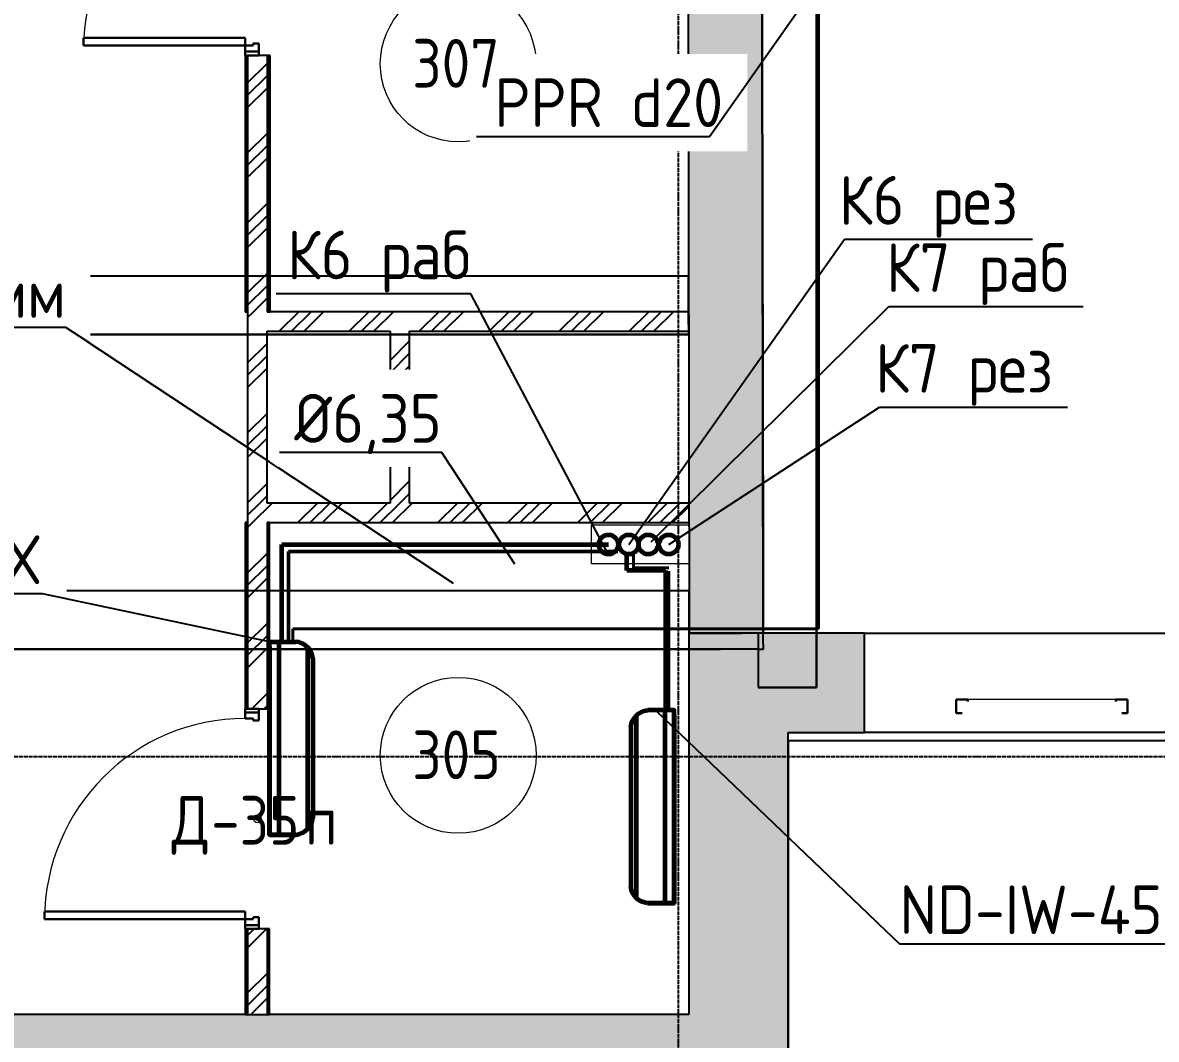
# Model space of a CAD drawing. Header units: millimetres. Extents: x -129048 to 476301, y -5853 to 215316.
# Drawn here: x 220322 to 226140, y 805 to 6021 of the extents above; entities that cross this region are included whole.
import ezdxf
from ezdxf import colors
from ezdxf.entities.mleader import LeaderData, LeaderLine
from ezdxf.math import Vec2, Vec3

# ---------------------------------------------------------------- set-up
doc = ezdxf.new("R2010")
doc.units = ezdxf.units.MM
for name, pattern in [('ADSK_Линия сетки', [25, 20, -2.5, 0, -2.5]), ('ADSK_Сверху', [4.5, 3, -1.5]), ('ADSK_Снесено', [4.5, 3, -1.5])]:
    doc.linetypes.add(name, pattern=pattern)
for name, color, linetype, lineweight in [('0_АР', 8, 'Continuous', 20), ('GAZLAITER', 1, 'Continuous', 40), ('Двери', 251, 'Continuous', 18), ('Дренаж', 36, 'Continuous', 40), ('Каркас', 7, 'Continuous', 18), ('Кондеи', 6, 'Continuous', 60), ('Марки дверей', 7, 'Continuous', 20), ('Марки помещений', 7, 'Continuous', 20), ('Окна', 251, 'Continuous', 18)]:
    doc.layers.add(name, color=color, linetype=linetype, lineweight=lineweight)
for name, color, linetype, lineweight, true_color in [('_ Окна', 5, 'Continuous', 30, 0x0000ff), ('Стены внутренние', 5, 'Continuous', 18, 0x0000ff), ('Стены наружные', 1, 'ADSK_Снесено', 18, 0xff0000), ('Стены штриховка', 5, 'Continuous', 18, 0x0000ff)]:
    doc.layers.add(name, color=color, linetype=linetype, lineweight=lineweight, true_color=true_color)
doc.styles.add('GOST Common_2', font='GOST Common_0.ttf', dxfattribs={"width": 0.9, "height": 250})
doc.styles.add('PIK', font='isocpeur.ttf', dxfattribs={"width": 0.9, "height": 250})
pattern_1 = [(45, (215977.25, 150), (-179.605, 179.605), []), (45, (216040.75, 150), (0, 359.21), []), (45, (215913.75, 150), (0, 359.21), [])]

# ---------------------------------------------------------------- blocks, each defined once
blk = doc.blocks.new('Витраж-тент со смещением вовне - 60мм 30 сдвиг-1466942-03 План 3-го этажа')
at = {"layer": '_ Окна', "color": 161, "linetype": 'ADSK_Сверху', "true_color": 0xaaaaff}
for p, q in [((-440, 25), (-440, -45)), ((-440, 25), (-410, 25)), ((-440, -45), (-440, 25)), ((440, 25), (410, 25)), ((440, -45), (440, 25)), ((440, -45), (440, 25)), ((-380, -45), (-440, -45)), ((-380, -35), (-380, -45)), ((380, -35), (380, -45)), ((380, -45), (440, -45))]:
    blk.add_line(p, q, dxfattribs=at)
at = {"layer": 'Окна', "color": 161, "linetype": 'ADSK_Сверху', "true_color": 0xaaaaff}
blk.add_line((-380, -45), (380, -45), dxfattribs=at)
blk = doc.blocks.new('AC_Дверь_Однопольная - Д-27п 930х2200h-1983248-03 План 3-го этажа')
at = {"layer": 'Двери', "lineweight": 30}
for p, q in [((-415, 893.5), (-375, 893.5)), ((-415, 63.5), (-415, 893.5)), ((-375, 893.5), (-375, 63.5)), ((-465, 63.5), (-445, 63.5)), ((-465, -6.5), (-465, 63.5)), ((-445, 63.5), (-415, 63.5)), ((-445, -6.5), (-445, 63.5)), ((-445, 63.5), (-445, -6.5)), ((-375, 63.5), (-415, 63.5)), ((-415, 63.5), (-415, 23.5)), ((415, 63.5), (445, 63.5)), ((415, 23.5), (415, 63.5)), ((445, 63.5), (445, -6.5)), ((445, 63.5), (465, 63.5)), ((445, -6.5), (445, 63.5)), ((465, 63.5), (465, -6.5)), ((-415, 23.5), (-405, 23.5)), ((-405, 23.5), (-405, -6.5)), ((405, 23.5), (415, 23.5)), ((405, -6.5), (405, 23.5)), ((-445, -6.5), (-465, -6.5)), ((-405, -6.5), (-445, -6.5)), ((445, -6.5), (405, -6.5)), ((465, -6.5), (445, -6.5))]:
    blk.add_line(p, q, dxfattribs=at)
at = {"layer": 'Двери'}
blk.add_arc((-415, 63.5), 830, 0, 90, dxfattribs=at)
blk = doc.blocks.new('AC_Дверь_Однопольная - Д-35п 1130х2200h-1983217-03 План 3-го этажа')
at = {"layer": 'Двери', "lineweight": 30}
for p, q in [((-515, 1092), (-475, 1092)), ((-515, 62), (-515, 1092)), ((-475, 1092), (-475, 62)), ((-565, 62), (-545, 62)), ((-565, -8), (-565, 62)), ((-545, 62), (-515, 62)), ((-545, -8), (-545, 62)), ((-545, 62), (-545, -8)), ((-475, 62), (-515, 62)), ((-515, 62), (-515, 22)), ((515, 62), (545, 62)), ((515, 22), (515, 62)), ((545, 62), (545, -8)), ((545, 62), (565, 62)), ((545, -8), (545, 62)), ((565, 62), (565, -8)), ((-515, 22), (-505, 22)), ((-505, 22), (-505, -8)), ((505, 22), (515, 22)), ((505, -8), (505, 22)), ((-545, -8), (-565, -8)), ((-505, -8), (-545, -8)), ((545, -8), (505, -8)), ((565, -8), (545, -8))]:
    blk.add_line(p, q, dxfattribs=at)
at = {"layer": 'Двери'}
blk.add_arc((-515, 62), 1030, 0, 90, dxfattribs=at)
blk = doc.blocks.new('ADSK_Марка_Помещение_ОдноЗначение - Номер-247393-03 План 3-го этажа')
at = {"layer": 'Марки помещений'}
blk.add_circle((0, 0), 4, dxfattribs=at)
blk = doc.blocks.new('ADSK_Марка_Дверь - Типоразмер_ADSK_Марка-58376-03 План 3-го этажа')
at = {"layer": 'Марки дверей', "lineweight": 9}
blk.add_circle((0, 0), 0.2, dxfattribs=at)
blk = doc.blocks.new('Наружний 45+')
for p, q in [((18255.9, 8700.3), (17289.9, 8700.3)), ((17289.9, 8700.3), (17289.9, 8563.2)), ((17289.9, 8700.3), (18279.9, 8699.5)), ((18279.9, 8651.7), (17289.9, 8651.7)), ((18252.3, 8504.7), (17317.6, 8504.7))]:
    blk.add_line(p, q)
for points in [[(17289.9, 8563.2), (17289.9, 8700.3), (18279.9, 8700.3), (18279.9, 8563.2)], [(18193.9, 8477), (17376, 8477)]]:
    blk.add_lwpolyline(points)
for centre, start, end in [((17385.7, 8572.7), 185.64924, 264.24405), ((18184.2, 8572.7), 275.75595, 354.35076)]:
    blk.add_arc(centre, 96.2, start, end)

msp = doc.modelspace()

# ---------------------------------------------------------------- hatches: boundary and pattern name
at = {"layer": 'Стены внутренние', "lineweight": 25, "true_color": 0x636466}
msp.add_hatch(color=251, dxfattribs=at).paths.add_polyline_path([(223742.758, 2889.132), (224122.757, 2889.877), (224110.278, 9251.264), (223730.275, 9252.269), (223742.688, 2924.778)])
h = msp.add_hatch(dxfattribs=at)
h.set_pattern_fill('FP_1', color=251, style=0, pattern_type=2)
h.set_pattern_definition(pattern_1)
h.paths.add_polyline_path([(221476.13, 4537.845), (221576.13, 4537.845), (221576.13, 5853.396), (221476.13, 5853.396), (221476.13, 4817.935)])
h.paths.add_polyline_path([(221534.13, 6783.396), (221576.13, 6783.396), (221576.13, 7106.872), (221476.13, 7106.872), (221476.13, 6783.396)])
h = msp.add_hatch(dxfattribs=at)
h.set_pattern_fill('FP_1', color=251, style=0, pattern_type=2)
h.set_pattern_definition(pattern_1)
h.paths.add_polyline_path([(221576.13, 3555.788), (221576.13, 4537.845), (221476.13, 4537.845), (221476.13, 3555.788)])
h = msp.add_hatch(dxfattribs=at)
h.set_pattern_fill('FP_1', color=251, style=0, pattern_type=2)
h.set_pattern_definition(pattern_1)
h.paths.add_polyline_path([(223739.72, 4437.845), (223739.524, 4537.845), (221576.13, 4537.845), (221576.13, 4437.845), (223739.524, 4437.845)])
h = msp.add_hatch(dxfattribs=at)
h.set_pattern_fill('FP_1', color=251, style=0, pattern_type=2)
h.set_pattern_definition(pattern_1)
h.paths.add_polyline_path([(222307.13, 3555.788), (222307.13, 4437.845), (222207.13, 4437.845), (222207.13, 3555.788)])
h = msp.add_hatch(dxfattribs=at)
h.set_pattern_fill('FP_1', color=251, style=0, pattern_type=2)
h.set_pattern_definition(pattern_1)
h.paths.add_polyline_path([(223741.646, 3455.788), (223741.45, 3555.788), (221476.13, 3555.788), (221476.13, 3455.788), (223730.275, 3455.788)])
h = msp.add_hatch(dxfattribs=at)
h.set_pattern_fill('FP_1', color=251, style=0, pattern_type=2)
h.set_pattern_definition(pattern_1)
h.paths.add_polyline_path([(221476.13, 932.021), (221576.13, 932.021), (221576.13, 1371.396), (221476.13, 1371.396)])
h.paths.add_polyline_path([(221576.13, 2501.396), (221576.13, 3455.788), (221476.13, 3455.788), (221476.13, 2501.396), (221534.13, 2501.396)])
at = {"layer": 'Стены наружные', "linetype": 'Continuous', "lineweight": 25, "true_color": 0x636466}
for points in [[(223920.979, 932.021), (224250.252, 932.021), (224250.252, 2889.504), (223740.252, 2889.132), (223740.252, 932.021)], [(223919.955, 422.021), (224250.252, 422.021), (224250.252, 932.021), (216748.048, 932.021), (216748.048, 422.021), (222894.811, 422.021)]]:
    msp.add_hatch(color=251, dxfattribs=at).paths.add_polyline_path(points)
h = msp.add_hatch(color=251, dxfattribs=at)
h.paths.add_polyline_path([(257441.354, 2379.504), (258524.186, 2379.504), (258524.186, 2889.504), (257441.354, 2889.504), (257441.354, 2682.856)])
h.paths.add_polyline_path([(255595.006, 2379.504), (255621.354, 2379.504), (255621.354, 2889.504), (254574.415, 2889.504), (254574.415, 2379.504)])
h.paths.add_polyline_path([(251855.087, 2379.504), (252754.415, 2379.504), (252754.415, 2889.504), (251855.087, 2889.504), (251855.087, 2682.856)])
h.paths.add_polyline_path([(249742.994, 2379.504), (250035.087, 2379.504), (250035.087, 2889.504), (249034.49, 2889.504), (249034.49, 2379.504)])
h.paths.add_polyline_path([(246252.093, 2379.504), (247214.49, 2379.504), (247214.49, 2889.504), (246184.438, 2889.504), (246184.438, 2379.504)])
h.paths.add_polyline_path([(243916.365, 2379.504), (244364.438, 2379.504), (244364.438, 2889.504), (243340.297, 2889.504), (243340.297, 2379.504)])
h.paths.add_polyline_path([(241520.297, 2379.504), (241520.297, 2889.504), (240560.307, 2889.504), (240560.307, 2379.504)])
h.paths.add_polyline_path([(238740.307, 2379.504), (238740.307, 2889.504), (237732.029, 2889.504), (237732.029, 2379.504)])
h.paths.add_polyline_path([(235912.029, 2379.504), (235912.029, 2889.504), (234918.253, 2889.504), (234918.253, 2379.504)])
h.paths.add_polyline_path([(233098.253, 2379.504), (233098.253, 2889.504), (232081.468, 2889.504), (232081.468, 2379.504), (232585.339, 2379.504)])
h.paths.add_polyline_path([(230261.468, 2379.504), (230261.468, 2889.504), (229268.438, 2889.504), (229268.438, 2379.504), (229901.996, 2379.504)])
h.paths.add_polyline_path([(224250.252, 2379.504), (224642.534, 2379.504), (224642.534, 2889.504), (224250.252, 2889.504), (224250.252, 2657.858)])
h.paths.add_polyline_path([(227448.438, 2379.504), (227448.438, 2889.504), (226462.534, 2889.504), (226462.534, 2379.504)])

# ---------------------------------------------------------------- linework, layer by layer
at = {"linetype": 'ADSK_Линия сетки', "lineweight": 25}
for p, q in [((223687.165, -2825.794), (223687.165, 21818.801)), ((204891.03, 2256.788), (273118.973, 2256.788))]:
    msp.add_line(p, q, dxfattribs=at)
at = {"color": 251, "lineweight": 25, "true_color": 0x636466}
msp.add_lwpolyline([(262010.466, 21084.059), (262010.466, 43909.207), (272009.872, 43909.207), (272191.204, 8682.302), (265910.655, 8682.302), (265910.655, 300.232), (258014.186, 300.232), (258014.186, 2256.788), (247213.228, 2336.478), (247313.65, 2335.737), (247313.65, -2582.567), (234949.898, -2582.567), (234949.898, 2336.478), (224250.252, 2336.478), (224250.252, 422.021), (216267.753, 456.788), (216267.753, 8679.252)], dxfattribs=at)
at = {"layer": '0_АР'}
msp.add_lwpolyline([(223241.693, 3443.788), (223741.693, 3443.788), (223741.693, 3243.788), (223241.693, 3243.788)], close=True, dxfattribs=at)
at = {"layer": 'GAZLAITER', "color": 5, "lineweight": 60, "ltscale": 10}
for p, q in [((223421.76, 3209.831), (223421.76, 3294.94)), ((223621.404, 3209.831), (223421.76, 3209.831))]:
    msp.add_line(p, q, dxfattribs=at)
at = {"layer": 'GAZLAITER', "color": 1, "lineweight": 40, "ltscale": 10}
for p, q in [((223456.116, 3224.169), (223456.116, 3299.754)), ((223637.165, 3224.169), (223456.116, 3224.169))]:
    msp.add_line(p, q, dxfattribs=at)
at = {"layer": 'GAZLAITER', "color": 5, "lineweight": 60, "ltscale": 10}
for centre in [(223327.697, 3343.788), (223432.431, 3343.788), (223532.431, 3343.788), (223637.165, 3343.788)]:
    msp.add_circle(centre, 50, dxfattribs=at)
at = {"layer": 'Дренаж'}
for p, q in [((224406.082, 2910.506), (224406.082, 8522.87)), ((221708.38, 2910.506), (224406.082, 2910.506)), ((221708.38, 2910.506), (221708.38, 2844.941))]:
    msp.add_line(p, q, dxfattribs=at)
at = {"layer": 'Каркас', "color": 251, "linetype": 'ADSK_Сверху', "lineweight": 25, "true_color": 0x636466}
for p, q in [((224111.023, 8871.261), (224122.757, 2889.877)), ((224122.757, 2889.877), (224111.023, 8871.261)), ((224395.731, 2609.793), (224395.731, 8870.508)), ((224395.731, 8870.508), (224395.731, 2609.793)), ((223739.164, 4720.875), (216424.934, 4720.875)), ((223739.164, 4720.875), (216424.934, 4720.875)), ((223739.753, 4420.875), (223739.164, 4720.875)), ((223739.164, 4720.875), (223739.753, 4420.875)), ((216424.934, 4420.875), (223739.753, 4420.875)), ((223739.753, 4420.875), (216424.934, 4420.875)), ((223742.332, 3106.146), (216424.934, 3106.146)), ((223742.332, 3106.146), (216424.934, 3106.146)), ((223742.758, 2889.132), (223742.332, 3106.146)), ((223742.332, 3106.146), (223742.758, 2889.132)), ((223742.758, 2889.132), (224095.731, 2889.824)), ((223904.36, 2889.449), (223742.758, 2889.132)), ((224095.731, 2889.824), (224122.757, 2889.877)), ((224095.731, 2889.824), (224095.731, 2609.793)), ((224095.731, 2889.824), (224095.731, 2806.146)), ((224122.921, 2806.146), (224122.757, 2889.877)), ((216424.934, 2806.146), (223904.489, 2806.146)), ((224095.731, 2806.146), (216424.934, 2806.146)), ((224095.731, 2806.146), (224095.731, 2609.793)), ((224095.731, 2806.146), (224122.921, 2806.146)), ((224395.731, 2609.793), (224095.731, 2609.793)), ((224095.731, 2609.793), (224395.731, 2609.793))]:
    msp.add_line(p, q, dxfattribs=at)
at = {"layer": 'Стены внутренние', "color": 251, "lineweight": 25, "true_color": 0x636466}
for p, q in [((224122.757, 2889.877), (224111.023, 8871.261)), ((223734.546, 7074.872), (223742.758, 2889.132)), ((221464.13, 5853.396), (221464.13, 4537.845)), ((221591.13, 5853.396), (221534.13, 5853.396)), ((221591.13, 4537.845), (221591.13, 5853.396)), ((221464.13, 4537.845), (221476.13, 4537.845)), ((221476.13, 4537.845), (221476.13, 3455.788)), ((223739.524, 4537.845), (221591.13, 4537.845)), ((221576.13, 3555.788), (221576.13, 4437.845)), ((221576.13, 4437.845), (222207.13, 4437.845)), ((222207.13, 4437.845), (222207.13, 3555.788)), ((222307.13, 4437.845), (223739.72, 4437.845)), ((222307.13, 3555.788), (222307.13, 4437.845)), ((222207.13, 3555.788), (221576.13, 3555.788)), ((223741.45, 3555.788), (222307.13, 3555.788)), ((221476.13, 3455.788), (221464.13, 3455.788)), ((221464.13, 3455.788), (221464.13, 2501.396)), ((221588.13, 3455.788), (223741.646, 3455.788)), ((221588.13, 2501.396), (221588.13, 3455.788)), ((223742.758, 2889.132), (224122.757, 2889.877)), ((221534.13, 2501.396), (221588.13, 2501.396)), ((221464.13, 1371.396), (221464.13, 932.021)), ((221588.13, 1371.396), (221534.13, 1371.396)), ((221588.13, 932.021), (221588.13, 1371.396)), ((221466.13, 932.021), (221586.13, 932.021))]:
    msp.add_line(p, q, dxfattribs=at)
at = {"layer": 'Стены наружные', "color": 251, "linetype": 'Continuous', "lineweight": 25, "true_color": 0x636466}
for p, q in [((224642.534, 2889.504), (223740.252, 2889.504)), ((223740.252, 2889.504), (223740.252, 932.021)), ((224642.534, 2379.504), (224642.534, 2889.504)), ((224642.534, 2889.504), (226462.534, 2889.504)), ((224250.252, 422.021), (224250.252, 2379.504)), ((224250.252, 2379.504), (224642.534, 2379.504)), ((226462.534, 2379.504), (224642.534, 2379.504)), ((221464.13, 932.021), (216748.048, 932.021)), ((223740.252, 932.021), (221588.13, 932.021))]:
    msp.add_line(p, q, dxfattribs=at)
at = {"layer": 'Стены штриховка', "color": 251, "lineweight": 25, "true_color": 0x636466}
for p, q in [((221466.13, 5853.396), (221466.13, 4537.845)), ((221476.13, 5853.396), (221476.13, 4537.845)), ((221576.13, 5853.396), (221576.13, 4537.845)), ((221582.13, 5853.396), (221582.13, 4537.845)), ((221576.13, 4537.845), (221591.13, 4537.845)), ((221466.13, 3455.788), (221466.13, 2501.396)), ((221476.13, 3455.788), (221476.13, 2501.396)), ((221588.13, 3455.788), (221576.13, 3455.788)), ((221576.13, 3455.788), (221576.13, 2501.396)), ((221586.13, 3455.788), (221586.13, 2501.396)), ((221466.13, 1371.396), (221466.13, 932.021)), ((221476.13, 1371.396), (221476.13, 932.021)), ((221576.13, 1371.396), (221576.13, 932.021)), ((221586.13, 1371.396), (221586.13, 932.021)), ((221464.13, 932.021), (221466.13, 932.021)), ((221586.13, 932.021), (221588.13, 932.021))]:
    msp.add_line(p, q, dxfattribs=at)

# ---------------------------------------------------------------- block references
at = {"layer": '_ Окна', "color": 251, "linetype": 'ADSK_Сверху', "lineweight": 25, "true_color": 0x636466, "rotation": 180}
msp.add_blockref('Витраж-тент со смещением вовне - 60мм 30 сдвиг-1466942-03 План 3-го этажа', (225552.534, 2504.02), dxfattribs=at)
at = {"layer": 'Двери', "color": 251, "lineweight": 25, "true_color": 0x636466}
for name, p, rotation in [('AC_Дверь_Однопольная - Д-27п 930х2200h-1983248-03 План 3-го этажа', (221527.63, 6318.396), 90.0000000000001), ('AC_Дверь_Однопольная - Д-35п 1130х2200h-1983217-03 План 3-го этажа', (221526.13, 1936.396), 89.9999999999999)]:
    msp.add_blockref(name, p, dxfattribs=dict(at, rotation=rotation))
at = {"layer": 'Кондеи', "rotation": 90}
msp.add_blockref('Наружний 45+', (230288.062, -15434.997), dxfattribs=at)
at = {"layer": 'Марки дверей', "color": 251, "lineweight": 25, "true_color": 0x636466, "xscale": 99.99999999999993, "yscale": 99.99999999999993, "zscale": 99.99999999999993}
msp.add_blockref('ADSK_Марка_Дверь - Типоразмер_ADSK_Марка-58376-03 План 3-го этажа', (221526.13, 1936.396), dxfattribs=at)
at = {"layer": 'Марки помещений', "color": 251, "lineweight": 25, "true_color": 0x636466, "xscale": 99.99999999999993, "yscale": 99.99999999999993, "zscale": 99.99999999999993}
for p in [(222556.896, 5809.714), (222556.896, 2262.101)]:
    msp.add_blockref('ADSK_Марка_Помещение_ОдноЗначение - Номер-247393-03 План 3-го этажа', p, dxfattribs=at)

# ---------------------------------------------------------------- texts
at = {"layer": 'Марки дверей', "color": 251, "lineweight": 25, "true_color": 0x636466, "char_height": 250, "attachment_point": 1, "style": 'GOST Common_2'}
for s, insert, width in [('\\fGOST Common|b0|i0|c204|p34|;\\W.9;Д', (221086.301, 2053.409), 245.31637), ('-35', (221288.707, 2053.409), 584.43019), ('\\fGOST Common|b0|i0|c204|p34|;\\W.9;п', (221770.91, 2053.409), 194.81006)]:
    msp.add_mtext(s, dxfattribs=dict(at, insert=insert, width=width))
at = {"layer": 'Марки помещений', "color": 251, "lineweight": 25, "true_color": 0x636466, "char_height": 250, "width": 584.43019, "attachment_point": 1, "style": 'GOST Common_2'}
for s, insert in [('307', (222320.638, 5937.439)), ('305', (222320.638, 2389.826))]:
    msp.add_mtext(s, dxfattribs=dict(at, insert=insert))

# ---------------------------------------------------------------- leaders
at = {"layer": 'GAZLAITER', "color": 18, "lineweight": 25, "ltscale": 10, "true_color": 0x000000}
ml = msp.add_multileader_mtext('Standard', dxfattribs=at)
ml.set_content('{\\C256;\\c0;К6 рез}', color=2, style='PIK')
ml.set_leader_properties()
ml.build(insert=Vec2(0, 0))
ml.multileader.update_dxf_attribs({"text_left_attachment_type": 6, "text_right_attachment_type": 6, "dogleg_length": 0.36, "arrow_head_size": 0.18})
ctx = ml.context
ctx.base_point, ctx.char_height, ctx.arrow_head_size, ctx.landing_gap_size, ctx.plane_origin = Vec3(224539.264, 4909.771), 250, 0.18, 0.09, Vec3(222739.898, 4545.06)
ctx.left_attachment, ctx.right_attachment, ctx.text_align_type = 6, 6, 2
notes = []
notes.append((ctx, [(0, (1, 1, 0), (224538.904, 4909.771), (1, 0), 0.36, [(1, [(223432.431, 3343.788)], 0, [])])]))
ctx.mtext.insert, ctx.mtext.alignment, ctx.mtext.flow_direction = Vec3(225428.104, 5234.771), 3, 5
ml = msp.add_multileader_mtext('Standard', dxfattribs=at)
ml.set_content('{\\C256;\\c0;К7 раб}', color=2, style='PIK')
ml.set_leader_properties()
ml.build(insert=Vec2(0, 0))
ml.multileader.update_dxf_attribs({"text_left_attachment_type": 6, "text_right_attachment_type": 6, "dogleg_length": 0.36, "arrow_head_size": 0.18})
ctx = ml.context
ctx.base_point, ctx.char_height, ctx.arrow_head_size, ctx.landing_gap_size, ctx.plane_origin = Vec3(224766.941, 4564.75), 250, 0.18, 0.09, Vec3(221370.407, 2614.698)
ctx.left_attachment, ctx.right_attachment, ctx.text_align_type = 6, 6, 2
notes.append((ctx, [(0, (1, 1, 0), (224766.581, 4564.75), (1, 0), 0.36, [(1, [(223546.426, 3357.282)], 0, [])])]))
ctx.mtext.insert, ctx.mtext.width, ctx.mtext.alignment, ctx.mtext.flow_direction = Vec3(225689.701, 4889.75), 1440.91217, 3, 5
ml = msp.add_multileader_mtext('Standard', dxfattribs=at)
ml.set_content('{\\C256;\\c0;К7 рез}', color=2, style='PIK')
ml.set_leader_properties()
ml.build(insert=Vec2(0, 0))
ml.multileader.update_dxf_attribs({"text_left_attachment_type": 6, "text_right_attachment_type": 6, "dogleg_length": 0.36, "arrow_head_size": 0.18})
ctx = ml.context
ctx.base_point, ctx.char_height, ctx.arrow_head_size, ctx.landing_gap_size, ctx.plane_origin = Vec3(224719.996, 4048.137), 250, 0.18, 0.09, Vec3(222844.632, 4645.06)
ctx.left_attachment, ctx.right_attachment, ctx.text_align_type = 6, 6, 2
notes.append((ctx, [(0, (1, 1, 0), (224719.636, 4048.137), (1, 0), 0.36, [(1, [(223637.165, 3343.788)], 0, [])])]))
ctx.mtext.insert, ctx.mtext.alignment, ctx.mtext.flow_direction = Vec3(225608.836, 4373.137), 3, 5
for ctx, leaders in notes:
    for number, flags, end, landing, length, lines in leaders:
        leader = LeaderData()
        leader.index, (leader.has_last_leader_line, leader.has_dogleg_vector, leader.attachment_direction) = number, flags
        leader.last_leader_point, leader.dogleg_vector, leader.dogleg_length = Vec3(end), Vec3(landing), length
        for number, points, colour, breaks in lines:
            line = LeaderLine()
            line.index, line.vertices, line.color, line.breaks = number, Vec3.list(points), colors.encode_raw_color(colour), breaks
            leader.lines.append(line)
        ctx.leaders.append(leader)

# ---------------------------------------------------------------- next in the draw order: leaders
ml = msp.add_multileader_mtext('Standard', dxfattribs=at)
ml.set_content('PPR d20', color=(0, 0, 0), style='PIK')
ml.set_leader_properties()
ml.build(insert=Vec2(0, 0))
ml.multileader.update_dxf_attribs({"text_left_attachment_type": 6, "text_right_attachment_type": 6, "dogleg_length": 0.36, "arrow_head_size": 0.18})
ctx = ml.context
ctx.base_point, ctx.char_height, ctx.arrow_head_size, ctx.landing_gap_size, ctx.plane_origin = Vec3(222742.848, 5435.625), 250, 0.18, 0.09, Vec3(224142.514, 5138.999)
ctx.left_attachment, ctx.right_attachment = 6, 6
notes = []
notes.append((ctx, [(0, (1, 1, 0), (223845.888, 5435.625), (-1, 0), 0.36, [(0, [(224395.731, 6215.884)], 0, [])])]))
ctx.mtext.insert, ctx.mtext.flow_direction = Vec3(222742.938, 5735.625), 5
ctx.mtext.has_bg_fill, ctx.mtext.bg_color, ctx.mtext.bg_scale_factor, ctx.mtext.bg_transparency, ctx.mtext.use_window_bg_color = 1, -1027028792, 1.5, 0, 1
at = {"layer": 'Кондеи', "color": 18, "lineweight": 25, "ltscale": 10, "true_color": 0x000000}
ml = msp.add_multileader_mtext('Standard', dxfattribs=at)
ml.set_content('ND-IW-45СR-V/X', color=(0, 0, 0), style='PIK')
ml.set_leader_properties()
ml.build(insert=Vec2(0, 0))
ml.multileader.update_dxf_attribs({"text_left_attachment_type": 6, "text_right_attachment_type": 6, "dogleg_length": 0.36, "arrow_head_size": 0.18})
ctx = ml.context
ctx.base_point, ctx.char_height, ctx.arrow_head_size, ctx.landing_gap_size, ctx.plane_origin = Vec3(218082.924, 3090.624), 250, 0.18, 0.09, Vec3(221696.182, 3040.28)
ctx.left_attachment, ctx.right_attachment, ctx.text_align_type = 6, 6, 2
notes.append((ctx, [(0, (1, 1, 0), (220423.464, 3090.624), (-1, 0), 0.36, [(0, [(221587.791, 2844.941)], 0, [])])]))
ctx.mtext.insert, ctx.mtext.alignment, ctx.mtext.flow_direction = Vec3(220423.014, 3390.624), 3, 5
ctx.mtext.has_bg_fill, ctx.mtext.bg_color, ctx.mtext.bg_scale_factor, ctx.mtext.bg_transparency, ctx.mtext.use_window_bg_color = 1, -1027028792, 1.5, 0, 1
ml = msp.add_multileader_mtext('Standard', dxfattribs=at)
ml.set_content('ND-IW-45СR-V/X', color=(0, 0, 0), style='PIK')
ml.set_leader_properties()
ml.build(insert=Vec2(0, 0))
ml.multileader.update_dxf_attribs({"text_left_attachment_type": 6, "text_right_attachment_type": 6, "dogleg_length": 0.36, "arrow_head_size": 0.18})
ctx = ml.context
ctx.base_point, ctx.char_height, ctx.arrow_head_size, ctx.landing_gap_size, ctx.plane_origin = Vec3(224821.562, 1294.699), 250, 0.18, 0.09, Vec3(223572.127, 2490.386)
ctx.left_attachment, ctx.right_attachment = 6, 6
notes.append((ctx, [(1, (1, 1, 0), (224821.202, 1294.699), (1, 0), 0.36, [(0, [(223572.127, 2490.386)], 0, [])])]))
ctx.mtext.insert, ctx.mtext.flow_direction = Vec3(224821.652, 1594.699), 5
ctx.mtext.has_bg_fill, ctx.mtext.bg_color, ctx.mtext.bg_scale_factor, ctx.mtext.bg_transparency, ctx.mtext.use_window_bg_color = 1, -1027028792, 1.5, 0, 1
for ctx, leaders in notes:
    for number, flags, end, landing, length, lines in leaders:
        leader = LeaderData()
        leader.index, (leader.has_last_leader_line, leader.has_dogleg_vector, leader.attachment_direction) = number, flags
        leader.last_leader_point, leader.dogleg_vector, leader.dogleg_length = Vec3(end), Vec3(landing), length
        for number, points, colour, breaks in lines:
            line = LeaderLine()
            line.index, line.vertices, line.color, line.breaks = number, Vec3.list(points), colors.encode_raw_color(colour), breaks
            leader.lines.append(line)
        ctx.leaders.append(leader)

# ---------------------------------------------------------------- next in the draw order: linework, layer by layer
at = {"layer": 'GAZLAITER', "color": 5, "lineweight": 60, "ltscale": 10}
msp.add_line((223621.404, 3209.831), (223621.404, 2493.088), dxfattribs=at)
at = {"layer": 'GAZLAITER', "color": 1, "lineweight": 40, "ltscale": 10}
msp.add_line((223637.165, 3207.282), (223637.165, 2493.088), dxfattribs=at)

# ---------------------------------------------------------------- next in the draw order: block references
at = {"layer": 'Кондеи', "xscale": -1, "rotation": 270}
msp.add_blockref('Наружний 45+', (214965.534, -15786.849), dxfattribs=at)

# ---------------------------------------------------------------- next in the draw order: leaders
at = {"layer": 'GAZLAITER', "color": 18, "lineweight": 25, "ltscale": 10, "true_color": 0x000000}
ml = msp.add_multileader_mtext('Standard', dxfattribs=at)
ml.set_content('{\\C256;\\c0;%%C6,35}', color=1, style='PIK')
ml.set_leader_properties()
ml.build(insert=Vec2(0, 0))
ml.multileader.update_dxf_attribs({"text_left_attachment_type": 6, "text_right_attachment_type": 6, "dogleg_length": 0.36, "arrow_head_size": 0.18})
ctx = ml.context
ctx.base_point, ctx.char_height, ctx.arrow_head_size, ctx.landing_gap_size, ctx.plane_origin = Vec3(221763.133, 3815.537), 250, 0.18, 0.09, Vec3(222847.142, 3243.282)
ctx.left_attachment, ctx.right_attachment, ctx.text_align_type = 6, 6, 2
notes = []
notes.append((ctx, [(1, (1, 1, 0), (222472.423, 3815.537), (-1, 0), 0.36, [(0, [(222847.142, 3243.282)], 0, [])])]))
ctx.mtext.insert, ctx.mtext.alignment, ctx.mtext.flow_direction = Vec3(222471.973, 4115.537), 3, 5
ctx.mtext.has_bg_fill, ctx.mtext.bg_color, ctx.mtext.bg_scale_factor, ctx.mtext.bg_transparency, ctx.mtext.use_window_bg_color = 1, -1027028792, 1.5, 0, 1
for ctx, leaders in notes:
    for number, flags, end, landing, length, lines in leaders:
        leader = LeaderData()
        leader.index, (leader.has_last_leader_line, leader.has_dogleg_vector, leader.attachment_direction) = number, flags
        leader.last_leader_point, leader.dogleg_vector, leader.dogleg_length = Vec3(end), Vec3(landing), length
        for number, points, colour, breaks in lines:
            line = LeaderLine()
            line.index, line.vertices, line.color, line.breaks = number, Vec3.list(points), colors.encode_raw_color(colour), breaks
            leader.lines.append(line)
        ctx.leaders.append(leader)

# ---------------------------------------------------------------- next in the draw order: leaders
ml = msp.add_multileader_mtext('Standard', dxfattribs=at)
ml.set_content('12,7х1,14 мм', color=(0, 0, 0), style='PIK')
ml.set_leader_properties()
ml.build(insert=Vec2(0, 0))
ml.multileader.update_dxf_attribs({"text_left_attachment_type": 6, "text_right_attachment_type": 6, "dogleg_length": 0.36, "arrow_head_size": 0.18})
ctx = ml.context
ctx.base_point, ctx.char_height, ctx.arrow_head_size, ctx.landing_gap_size, ctx.plane_origin = Vec3(218945.569, 4456.76), 250, 0.18, 0.09, Vec3(221120.747, 4055.201)
ctx.left_attachment, ctx.right_attachment, ctx.text_align_type = 6, 6, 2
notes = []
notes.append((ctx, [(0, (1, 1, 0), (220543.609, 4456.76), (-1, 0), 0.36, [(0, [(222532.017, 3143.282)], 0, [])])]))
ctx.mtext.insert, ctx.mtext.alignment, ctx.mtext.flow_direction = Vec3(220543.159, 4756.76), 3, 5
ctx.mtext.has_bg_fill, ctx.mtext.bg_color, ctx.mtext.bg_scale_factor, ctx.mtext.bg_transparency, ctx.mtext.use_window_bg_color = 1, -1027028792, 1.5, 0, 1
for ctx, leaders in notes:
    for number, flags, end, landing, length, lines in leaders:
        leader = LeaderData()
        leader.index, (leader.has_last_leader_line, leader.has_dogleg_vector, leader.attachment_direction) = number, flags
        leader.last_leader_point, leader.dogleg_vector, leader.dogleg_length = Vec3(end), Vec3(landing), length
        for number, points, colour, breaks in lines:
            line = LeaderLine()
            line.index, line.vertices, line.color, line.breaks = number, Vec3.list(points), colors.encode_raw_color(colour), breaks
            leader.lines.append(line)
        ctx.leaders.append(leader)

# ---------------------------------------------------------------- next in the draw order: linework, layer by layer
at = {"layer": 'GAZLAITER', "lineweight": 60, "ltscale": 10}
for p, q in [((221652.216, 2849.058), (221652.216, 3343.788)), ((221652.216, 3343.788), (223327.697, 3343.788))]:
    msp.add_line(p, q, dxfattribs=at)
at = {"layer": 'GAZLAITER', "color": 5, "lineweight": 50, "ltscale": 10}
for p, q in [((221685.643, 3307.007), (223376.103, 3307.79)), ((221685.643, 2844.941), (221685.643, 3307.007))]:
    msp.add_line(p, q, dxfattribs=at)

# ---------------------------------------------------------------- next in the draw order: leaders
at = {"layer": 'GAZLAITER', "color": 18, "lineweight": 25, "ltscale": 10, "true_color": 0x000000}
ml = msp.add_multileader_mtext('Standard', dxfattribs=at)
ml.set_content('{\\C256;\\c0;К6 раб}', color=2, style='PIK')
ml.set_leader_properties()
ml.build(insert=Vec2(0, 0))
ml.multileader.update_dxf_attribs({"text_left_attachment_type": 6, "text_right_attachment_type": 6, "dogleg_length": 0.36, "arrow_head_size": 0.18})
ctx = ml.context
ctx.base_point, ctx.char_height, ctx.arrow_head_size, ctx.landing_gap_size, ctx.plane_origin = Vec3(221698.285, 4629.687), 250, 0.18, 0.09, Vec3(221265.674, 2514.698)
ctx.left_attachment, ctx.right_attachment, ctx.text_align_type = 6, 6, 2
notes = []
notes.append((ctx, [(1, (1, 1, 0), (222621.495, 4629.687), (-1, 0), 0.36, [(0, [(223325.744, 3293.826)], 0, [])])]))
ctx.mtext.insert, ctx.mtext.width, ctx.mtext.alignment, ctx.mtext.flow_direction = Vec3(222621.045, 4954.687), 1440.91217, 3, 5
for ctx, leaders in notes:
    for number, flags, end, landing, length, lines in leaders:
        leader = LeaderData()
        leader.index, (leader.has_last_leader_line, leader.has_dogleg_vector, leader.attachment_direction) = number, flags
        leader.last_leader_point, leader.dogleg_vector, leader.dogleg_length = Vec3(end), Vec3(landing), length
        for number, points, colour, breaks in lines:
            line = LeaderLine()
            line.index, line.vertices, line.color, line.breaks = number, Vec3.list(points), colors.encode_raw_color(colour), breaks
            leader.lines.append(line)
        ctx.leaders.append(leader)

doc.saveas('drawing.dxf')
